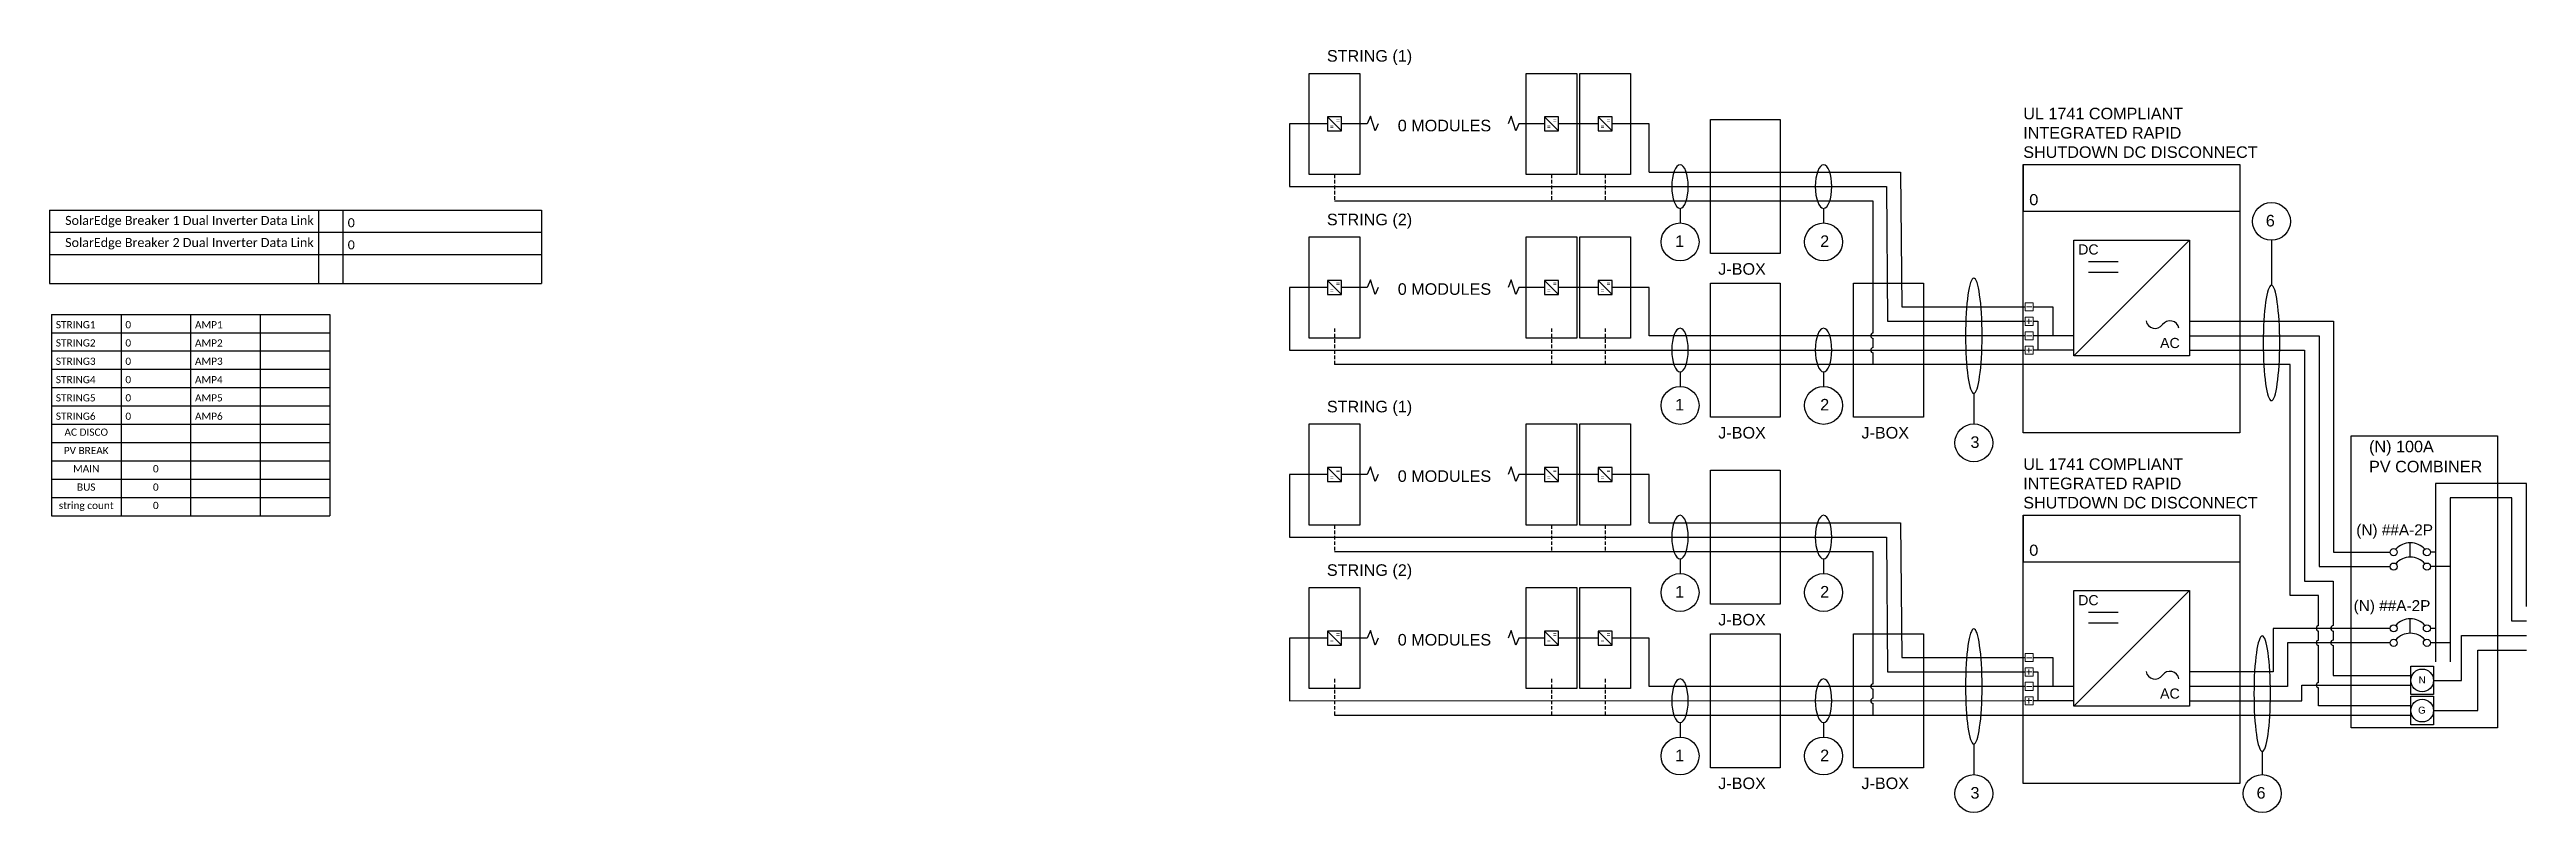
# Model space of a CAD drawing. Header units: inches. Extents: x -171 to 0, y -14 to 39.
import ezdxf

# ---------------------------------------------------------------- set-up
doc = ezdxf.new("R2010")
doc.units = ezdxf.units.IN
doc.header["$MEASUREMENT"] = 0
doc.linetypes.add('DASHED2', pattern=[0.375, 0.25, -0.125])
for name, color, linetype in [('Ground', 3, 'Continuous'), ('Lines', 7, 'Continuous'), ('Modules', 7, 'Continuous'), ('Negative', 7, 'Continuous'), ('Object', 7, 'Continuous'), ('Positive', 1, 'Continuous')]:
    doc.layers.add(name, color=color, linetype=linetype)
doc.layers.add('wirecallout', color=4, linetype='Continuous', lineweight=25)
doc.styles.get("Standard").update_dxf_attribs({"font": 'arial.ttf'})

# ---------------------------------------------------------------- blocks, each defined once
blk = doc.blocks.new('*T24')
at = {"color": 0, "linetype": 'ByBlock', "lineweight": -2, "transparency": 16777216}
for p, q in [((0, 0), (19.24, 0)), ((0, 0), (0, -13.93)), ((4.81, 0), (4.81, -13.93)), ((9.62, 0), (9.62, -13.93)), ((14.43, 0), (14.43, -13.93)), ((19.24, 0), (19.24, -13.93)), ((0, -1.27), (19.24, -1.27)), ((0, -2.53), (19.24, -2.53)), ((0, -3.8), (19.24, -3.8)), ((0, -5.07), (19.24, -5.07)), ((0, -6.33), (19.24, -6.33)), ((0, -7.6), (19.24, -7.6)), ((0, -8.87), (19.24, -8.87)), ((0, -10.13), (19.24, -10.13)), ((0, -11.4), (19.24, -11.4)), ((0, -12.67), (19.24, -12.67)), ((0, -13.93), (19.24, -13.93))]:
    blk.add_line(p, q, dxfattribs=at)
at = {"color": 0, "transparency": 16777216, "char_height": 0.5, "width": 4.2095}
for s, insert, attachment_point in [('{\\fCalibri|b0|i0|c0;STRING1', (0.3, -0.97), 7), ('{\\fCalibri|b0|i0|c0;0', (5.11, -0.97), 7), ('{\\fCalibri|b0|i0|c0;AMP1', (9.92, -0.97), 7), ('{\\fCalibri|b0|i0|c0; ', (14.73, -0.97), 7), ('{\\fCalibri|b0|i0|c0;STRING2', (0.3, -2.23), 7), ('{\\fCalibri|b0|i0|c0;STRING3', (0.3, -3.5), 7), ('{\\fCalibri|b0|i0|c0;0', (5.11, -2.23), 7), ('{\\fCalibri|b0|i0|c0;0', (5.11, -3.5), 7), ('{\\fCalibri|b0|i0|c0;AMP2', (9.92, -2.23), 7), ('{\\fCalibri|b0|i0|c0;AMP3', (9.92, -3.5), 7), ('{\\fCalibri|b0|i0|c0; ', (14.73, -2.23), 7), ('{\\fCalibri|b0|i0|c0;STRING4', (0.3, -4.77), 7), ('{\\fCalibri|b0|i0|c0;0', (5.11, -4.77), 7), ('{\\fCalibri|b0|i0|c0;AMP4', (9.92, -4.77), 7), ('{\\fCalibri|b0|i0|c0; ', (14.73, -3.5), 7), ('{\\fCalibri|b0|i0|c0; ', (14.73, -4.77), 7), ('{\\fCalibri|b0|i0|c0;STRING5', (0.3, -6.03), 7), ('{\\fCalibri|b0|i0|c0;STRING6', (0.3, -7.3), 7), ('{\\fCalibri|b0|i0|c0;0', (5.11, -6.03), 7), ('{\\fCalibri|b0|i0|c0;0', (5.11, -7.3), 7), ('{\\fCalibri|b0|i0|c0;AMP5', (9.92, -6.03), 7), ('{\\fCalibri|b0|i0|c0;AMP6', (9.92, -7.3), 7), ('{\\fCalibri|b0|i0|c0; ', (14.73, -6.03), 7), ('{\\fCalibri|b0|i0|c0;AC DISCO', (2.4, -7.9), 2), ('{\\fCalibri|b0|i0|c0;', (7.21, -7.9), 2), ('{\\fCalibri|b0|i0|c0;', (12.02, -7.9), 2), ('{\\fCalibri|b0|i0|c0; ', (14.73, -7.3), 7), ('{\\fCalibri|b0|i0|c0;', (16.83, -7.9), 2), ('{\\fCalibri|b0|i0|c0;PV BREAK', (2.4, -9.17), 2), ('{\\fCalibri|b0|i0|c0;', (7.21, -9.17), 2), ('{\\fCalibri|b0|i0|c0;', (12.02, -9.17), 2), ('{\\fCalibri|b0|i0|c0;', (16.83, -9.17), 2), ('{\\fCalibri|b0|i0|c0;MAIN', (2.4, -10.43), 2), ('{\\fCalibri|b0|i0|c0;BUS', (2.4, -11.7), 2), ('{\\fCalibri|b0|i0|c0;0', (7.21, -10.43), 2), ('{\\fCalibri|b0|i0|c0;0', (7.21, -11.7), 2), ('{\\fCalibri|b0|i0|c0;', (12.02, -10.43), 2), ('{\\fCalibri|b0|i0|c0;', (12.02, -11.7), 2), ('{\\fCalibri|b0|i0|c0;', (16.83, -10.43), 2), ('{\\fCalibri|b0|i0|c0;', (16.83, -11.7), 2), ('{\\fCalibri|b0|i0|c0;string count', (2.4, -12.97), 2), ('{\\fCalibri|b0|i0|c0;0', (7.21, -12.97), 2), ('{\\fCalibri|b0|i0|c0;', (12.02, -12.97), 2), ('{\\fCalibri|b0|i0|c0;', (16.83, -12.97), 2)]:
    blk.add_mtext(s, dxfattribs=dict(at, insert=insert, attachment_point=attachment_point))
blk = doc.blocks.new('*T25')
at = {"color": 0, "linetype": 'ByBlock', "lineweight": -2, "transparency": 16777216}
for p, q in [((0, 0), (34.03, 0)), ((0, 0), (0, -5.07)), ((18.6, 0), (18.6, -5.07)), ((20.28, 0), (20.28, -5.07)), ((34.03, 0), (34.03, -5.07)), ((0, -1.53), (34.03, -1.53)), ((0, -3.06), (34.03, -3.06)), ((0, -5.07), (34.03, -5.07))]:
    blk.add_line(p, q, dxfattribs=at)
at = {"color": 0, "transparency": 16777216, "char_height": 0.6229}
for s, insert, width, attachment_point in [('{\\fCalibri|b0|i0|c0;SolarEdge Breaker 1 Dual Inverter Data Link', (18.27, -1.19), 17.9297, 9), ('{\\fCalibri|b0|i0|c0;', (19.95, -1.19), 1.0091, 9), ('{\\fCalibri|b0|i0|c0;0', (20.62, -1.19), 13.0727, 7), ('{\\fCalibri|b0|i0|c0;SolarEdge Breaker 2 Dual Inverter Data Link', (18.27, -2.72), 17.9297, 9), ('{\\fCalibri|b0|i0|c0;', (19.95, -2.72), 1.0091, 9), ('{\\fCalibri|b0|i0|c0;0', (20.62, -2.72), 13.0727, 7)]:
    blk.add_mtext(s, dxfattribs=dict(at, insert=insert, width=width, attachment_point=attachment_point))
blk = doc.blocks.new('*T26')
at = {"color": 0, "linetype": 'ByBlock', "lineweight": -2, "transparency": 16777216}
for p, q in [((0, 0), (14.98, 0)), ((0, 0), (0, -3.23)), ((14.98, 0), (14.98, -3.23)), ((0, -3.23), (14.98, -3.23))]:
    blk.add_line(p, q, dxfattribs=at)
at = {"color": 7, "transparency": 16777216, "insert": (0.42, -2.82), "char_height": 0.7747, "width": 14.1425, "attachment_point": 7}
blk.add_mtext('{\\fCalibri|b0|i0|c0;0', dxfattribs=at)
blk = doc.blocks.new('*T27')
at = {"color": 0, "linetype": 'ByBlock', "lineweight": -2, "transparency": 16777216}
for p, q in [((0, 0), (14.98, 0)), ((0, 0), (0, -3.23)), ((14.98, 0), (14.98, -3.23)), ((0, -3.23), (14.98, -3.23))]:
    blk.add_line(p, q, dxfattribs=at)
at = {"color": 7, "transparency": 16777216, "insert": (0.42, -2.82), "char_height": 0.7747, "width": 14.1425, "attachment_point": 7}
blk.add_mtext('{\\fCalibri|b0|i0|c0;0', dxfattribs=at)

msp = doc.modelspace()

# ---------------------------------------------------------------- linework, layer by layer
for p, q in [((-60.65, 33.39), (-63.21, 33.39)), ((-60.65, 30.05), (-60.65, 33.39)), ((-60.65, 30.05), (-43.27, 30.05)), ((-43.27, 30.05), (-43.18, 20.74)), ((-58.52, 27.55), (-58.52, 26.55)), ((-48.6, 27.55), (-48.6, 26.55)), ((-23.3, 25.36), (-31.3, 17.36)), ((-17.63, 25.34), (-17.63, 22.23)), ((-28.24, 23.85), (-30.29, 23.85)), ((-28.24, 23.11), (-30.29, 23.11)), ((-60.65, 22.08), (-63.21, 22.08)), ((-60.65, 18.74), (-60.65, 22.08)), ((-43.18, 20.74), (-34.67, 20.74)), ((-23.3, 19.74), (-13.34, 19.74)), ((-13.34, 19.74), (-13.34, 3.77)), ((-34.67, 18.74), (-60.65, 18.74)), ((-31.3, 18.74), (-34.1, 18.74)), ((-23.3, 18.74), (-14.34, 18.74)), ((-23.3, 17.74), (-15.34, 17.74)), ((-15.34, 17.74), (-15.34, 1.77)), ((-14.34, 18.74), (-14.34, 2.77)), ((-58.52, 16.24), (-58.52, 15.23)), ((-48.6, 16.24), (-48.6, 15.23)), ((-38.21, 14.75), (-38.21, 12.64)), ((-60.65, 9.14), (-63.21, 9.14)), ((-60.65, 5.8), (-60.65, 9.14)), ((0, 8.53), (-6.28, 8.53)), ((-6.28, 8.53), (-6.28, -3.82)), ((-1, 7.53), (-5.28, 7.53)), ((-5.28, 7.53), (-5.28, -3.82)), ((-1, -1), (-1, 7.53)), ((0, 0), (0, 8.53)), ((-60.65, 5.8), (-43.27, 5.8)), ((-43.27, 5.8), (-43.18, -3.52)), ((-13.34, 3.77), (-9.42, 3.77)), ((-8.03, 3.43), (-8.03, 4.43)), ((-6.28, 3.77), (-6.63, 3.77)), ((-58.52, 3.3), (-58.52, 2.29)), ((-48.6, 3.3), (-48.6, 2.29)), ((-15.34, 1.77), (-13.37, 1.77)), ((-14.34, 2.77), (-9.42, 2.77)), ((-13.37, 1.77), (-13.37, -1.31)), ((-6.28, 2.77), (-6.63, 2.77)), ((-5.28, 2.77), (-6.28, 2.77)), ((-23.3, 1.11), (-31.3, -6.89)), ((-28.24, -0.4), (-30.29, -0.4)), ((-28.24, -1.14), (-30.29, -1.14)), ((-9.42, -1.5), (-17.52, -1.5)), ((-17.52, -1.5), (-17.52, -4.52)), ((-13.37, -1.68), (-13.37, -2.31)), ((-8.03, -1.84), (-8.03, -0.84)), ((-6.28, -1.5), (-6.63, -1.5)), ((0, -1), (-1, -1)), ((-60.65, -2.18), (-63.21, -2.18)), ((-60.65, -5.52), (-60.65, -2.18)), ((-9.42, -2.5), (-16.52, -2.5)), ((-16.52, -2.5), (-16.52, -5.52)), ((-13.37, -2.68), (-13.37, -4.77)), ((-5.28, -2.5), (-6.63, -2.5)), ((-4.48, -5.1), (-4.48, -2)), ((-4.48, -2), (0, -2)), ((-43.18, -3.52), (-34.67, -3.52)), ((-17.52, -4.52), (-23.3, -4.52)), ((-13.37, -4.77), (-8, -4.77)), ((-6.42, -5.1), (-4.48, -5.1)), ((-34.67, -5.52), (-60.65, -5.52)), ((-31.3, -5.52), (-34.1, -5.52)), ((-16.52, -5.52), (-23.3, -5.52)), ((-23.3, -6.52), (-15.52, -6.52)), ((-15.52, -6.52), (-15.52, -5.43)), ((-15.52, -5.43), (-8, -5.43)), ((-58.52, -8.02), (-58.52, -9.02)), ((-48.6, -8.02), (-48.6, -9.02)), ((-38.21, -9.5), (-38.21, -11.62)), ((-18.27, -10), (-18.27, -11.62))]:
    msp.add_line(p, q)
for points in [[(-80.15, 33.39), (-80.15, 33.39), (-81.92, 33.39)], [(-67.89, 33.39), (-67.89, 33.39), (-69.67, 33.39)], [(-64.18, 33.39), (-66.92, 33.39)], [(-80.15, 22.08), (-80.15, 22.08), (-81.92, 22.08)], [(-67.89, 22.08), (-67.89, 22.08), (-69.67, 22.08)], [(-64.18, 22.08), (-66.92, 22.08)], [(-34.1, 20.74), (-32.75, 20.74), (-32.75, 18.74)], [(-80.15, 9.14), (-80.15, 9.14), (-81.92, 9.14)], [(-67.89, 9.14), (-67.89, 9.14), (-69.67, 9.14)], [(-64.18, 9.14), (-66.92, 9.14)], [(-13.37, -1.49), (-13.37, -1.49)], [(-13.37, -1.68), (-13.37, -2.31)], [(-80.15, -2.18), (-80.15, -2.18), (-81.92, -2.18)], [(-67.89, -2.18), (-67.89, -2.18), (-69.67, -2.18)], [(-64.18, -2.18), (-66.92, -2.18)], [(-13.37, -2.49), (-13.37, -2.49)], [(-34.1, -3.52), (-32.75, -3.52), (-32.75, -5.52)]]:
    msp.add_lwpolyline(points)
for points in [[(-51.59, 24.42), (-56.42, 24.42), (-56.42, 33.7), (-51.59, 33.7)], [(-19.81, 12.03), (-34.79, 12.03), (-34.79, 30.58), (-19.81, 30.58)], [(-23.3, 17.36), (-31.3, 17.36), (-31.3, 25.36), (-23.3, 25.36)], [(-51.59, 13.1), (-56.42, 13.1), (-56.42, 22.38), (-51.59, 22.38)], [(-41.69, 13.1), (-46.53, 13.1), (-46.53, 22.38), (-41.69, 22.38)], [(-2, -8.39), (-12.11, -8.39), (-12.11, 11.82), (-2, 11.82)], [(-51.59, 0.17), (-56.42, 0.17), (-56.42, 9.45), (-51.59, 9.45)], [(-19.81, -12.23), (-34.79, -12.23), (-34.79, 6.33), (-19.81, 6.33)], [(-23.3, -6.89), (-31.3, -6.89), (-31.3, 1.11), (-23.3, 1.11)], [(-51.59, -11.15), (-56.42, -11.15), (-56.42, -1.88), (-51.59, -1.88)], [(-41.69, -11.15), (-46.53, -11.15), (-46.53, -1.88), (-41.69, -1.88)], [(-8, -4.12), (-6.42, -4.12), (-6.42, -6.08), (-8, -6.08)]]:
    msp.add_lwpolyline(points, close=True)
for centre, radius in [((-17.63, 26.65), 1.31), ((-58.52, 25.23), 1.31), ((-48.6, 25.23), 1.31), ((-58.52, 13.92), 1.31), ((-48.6, 13.92), 1.31), ((-38.21, 11.33), 1.31), ((-9.18, 3.77), 0.248), ((-6.88, 3.77), 0.248), ((-58.52, 0.98), 1.31), ((-48.6, 0.98), 1.31), ((-9.18, 2.77), 0.248), ((-6.88, 2.77), 0.248), ((-9.18, -1.5), 0.248), ((-6.88, -1.5), 0.248), ((-9.18, -2.5), 0.248), ((-6.88, -2.5), 0.248), ((-7.21, -5.1), 0.787), ((-7.21, -7.19), 0.787), ((-58.52, -10.33), 1.31), ((-48.6, -10.33), 1.31), ((-38.21, -12.93), 1.31), ((-18.27, -12.93), 1.31)]:
    msp.add_circle(centre, radius)
for centre, radius, start, end in [((-25.68, 19.88), 0.634, 190.2778, 324.5251), ((-24.65, 19.14), 0.634, 10.2778, 144.5251), ((-8.03, 3.09), 1.33, 41.2408, 138.7592), ((-8.03, 2.09), 1.33, 41.2408, 138.7592), ((-13.34, -1.5), 0.191, 98.3924, 261.6076), ((-8.03, -2.17), 1.33, 41.2408, 138.7592), ((-13.34, -2.5), 0.191, 98.3924, 261.6076), ((-8.03, -3.17), 1.33, 41.2408, 138.7592), ((-25.68, -4.38), 0.634, 190.2778, 324.5251), ((-24.65, -5.11), 0.634, 10.2778, 144.5251)]:
    msp.add_arc(centre, radius, start, end)
for p in [(-8, -4.77), (-8, -5.43), (-8, -6.86), (-8, -7.52)]:
    msp.add_point(p)
at = {"layer": 'Ground', "linetype": 'DASHED2'}
for p, q in [((-82.42, 29.89), (-82.42, 28.05)), ((-67.41, 29.89), (-67.41, 28.05)), ((-63.7, 29.89), (-63.7, 28.05)), ((-82.42, 19.25), (-82.42, 16.74)), ((-67.41, 19.25), (-67.41, 16.74)), ((-63.7, 19.25), (-63.7, 16.74)), ((-82.42, 5.64), (-82.42, 3.8)), ((-67.41, 5.64), (-67.41, 3.8)), ((-63.7, 5.64), (-63.7, 3.8)), ((-82.42, -5), (-82.42, -7.52)), ((-67.41, -5), (-67.41, -7.52)), ((-63.7, -5), (-63.7, -7.52))]:
    msp.add_line(p, q, dxfattribs=at)
at = {"layer": 'Ground'}
for p, q in [((-45.18, 28.05), (-82.42, 28.05)), ((-45.18, 18.93), (-45.18, 28.05)), ((-33.13, 16.74), (-82.42, 16.74)), ((-16.34, 16.74), (-33.13, 16.74)), ((-16.34, 0.77), (-16.34, 16.74)), ((-45.18, 3.8), (-82.42, 3.8)), ((-45.18, -5.33), (-45.18, 3.8)), ((-14.37, 0.77), (-16.34, 0.77)), ((-14.37, -1.31), (-14.37, 0.77)), ((-3.36, -7.19), (-3.36, -3)), ((-3.36, -3), (0, -3)), ((-33.13, -7.52), (-82.42, -7.52)), ((-8, -7.52), (-33.13, -7.52)), ((-6.42, -7.19), (-3.36, -7.19))]:
    msp.add_line(p, q, dxfattribs=at)
for points in [[(-45.18, 18.74), (-45.18, 18.74)], [(-45.18, 17.93), (-45.18, 18.55)], [(-45.18, 17.74), (-45.18, 17.74)], [(-45.18, 16.74), (-45.18, 17.55)], [(-14.37, -1.49), (-14.37, -1.49)], [(-14.37, -2.31), (-14.37, -1.68)], [(-14.37, -2.49), (-14.37, -2.49)], [(-14.37, -5.24), (-14.37, -2.68)], [(-45.18, -5.52), (-45.18, -5.52)], [(-45.18, -6.33), (-45.18, -5.71)], [(-45.18, -6.52), (-45.18, -6.52)], [(-45.18, -7.52), (-45.18, -6.71)], [(-14.37, -5.43), (-14.37, -5.43)], [(-8, -6.86), (-14.37, -6.86), (-14.37, -5.62)]]:
    msp.add_lwpolyline(points, dxfattribs=at)
msp.add_lwpolyline([(-8, -6.2), (-6.42, -6.2), (-6.42, -8.17), (-8, -8.17)], close=True, dxfattribs=at)
for centre in [(-45.15, 18.74), (-45.15, 17.74), (-14.34, -1.5), (-14.34, -2.5), (-45.15, -5.52), (-45.15, -6.52), (-14.34, -5.43)]:
    msp.add_arc(centre, 0.191, 98.3924, 261.6076, dxfattribs=at)
at = {"layer": 'Lines', "lineweight": -3}
for p, q in [((-79.93, 33.93), (-80.15, 33.39)), ((-79.61, 32.91), (-79.93, 33.93)), ((-79.4, 33.39), (-79.61, 32.91)), ((-70.2, 33.93), (-70.41, 33.39)), ((-69.88, 32.91), (-70.2, 33.93)), ((-69.67, 33.39), (-69.88, 32.91)), ((-79.93, 22.61), (-80.15, 22.08)), ((-79.61, 21.6), (-79.93, 22.61)), ((-70.2, 22.61), (-70.41, 22.08)), ((-69.88, 21.6), (-70.2, 22.61)), ((-79.4, 22.08), (-79.61, 21.6)), ((-69.67, 22.08), (-69.88, 21.6)), ((-79.93, 9.67), (-80.15, 9.14)), ((-79.61, 8.66), (-79.93, 9.67)), ((-79.4, 9.14), (-79.61, 8.66)), ((-70.2, 9.67), (-70.41, 9.14)), ((-69.88, 8.66), (-70.2, 9.67)), ((-69.67, 9.14), (-69.88, 8.66)), ((-79.93, -1.64), (-80.15, -2.18)), ((-79.61, -2.66), (-79.93, -1.64)), ((-70.2, -1.64), (-70.41, -2.18)), ((-69.88, -2.66), (-70.2, -1.64)), ((-79.4, -2.18), (-79.61, -2.66)), ((-69.67, -2.18), (-69.88, -2.66))]:
    msp.add_line(p, q, dxfattribs=at)
at = {"layer": 'Modules'}
for points in [[(-84.17, 29.89), (-84.17, 36.89), (-80.67, 36.89), (-80.67, 29.89)], [(-69.16, 29.89), (-69.16, 36.89), (-65.66, 36.89), (-65.66, 29.89)], [(-65.45, 29.89), (-65.45, 36.89), (-61.95, 36.89), (-61.95, 29.89)], [(-84.17, 18.58), (-84.17, 25.58), (-80.67, 25.58), (-80.67, 18.58)], [(-69.16, 18.58), (-69.16, 25.58), (-65.66, 25.58), (-65.66, 18.58)], [(-65.45, 18.58), (-65.45, 25.58), (-61.95, 25.58), (-61.95, 18.58)], [(-84.17, 5.64), (-84.17, 12.64), (-80.67, 12.64), (-80.67, 5.64)], [(-69.16, 5.64), (-69.16, 12.64), (-65.66, 12.64), (-65.66, 5.64)], [(-65.45, 5.64), (-65.45, 12.64), (-61.95, 12.64), (-61.95, 5.64)], [(-84.17, -5.67), (-84.17, 1.33), (-80.67, 1.33), (-80.67, -5.67)], [(-69.16, -5.67), (-69.16, 1.33), (-65.66, 1.33), (-65.66, -5.67)], [(-65.45, -5.67), (-65.45, 1.33), (-61.95, 1.33), (-61.95, -5.67)]]:
    msp.add_lwpolyline(points, close=True, dxfattribs=at)
at = {"layer": 'Negative', "lineweight": 13}
for p, q in [((-34.1, 21.02), (-34.67, 21.02)), ((-34.67, 21.02), (-34.67, 20.46)), ((-34.56, 20.73), (-34.21, 20.73)), ((-34.1, 20.46), (-34.1, 21.02)), ((-34.67, 20.46), (-34.1, 20.46)), ((-34.1, 19.02), (-34.67, 19.02)), ((-34.67, 19.02), (-34.67, 18.46)), ((-34.1, 18.46), (-34.1, 19.02)), ((-34.67, 18.46), (-34.1, 18.46)), ((-34.56, 18.73), (-34.21, 18.73)), ((-34.1, -3.23), (-34.67, -3.23)), ((-34.67, -3.23), (-34.67, -3.8)), ((-34.1, -3.8), (-34.1, -3.23)), ((-34.67, -3.8), (-34.1, -3.8)), ((-34.56, -3.53), (-34.21, -3.53)), ((-34.1, -5.23), (-34.67, -5.23)), ((-34.67, -5.23), (-34.67, -5.8)), ((-34.67, -5.8), (-34.1, -5.8)), ((-34.56, -5.53), (-34.21, -5.53)), ((-34.1, -5.8), (-34.1, -5.23))]:
    msp.add_line(p, q, dxfattribs=at)
at = {"layer": 'Object', "lineweight": 25}
for p, q in [((-82.89, 33.88), (-81.92, 32.91)), ((-81.92, 33.88), (-82.89, 33.88)), ((-82.89, 33.88), (-82.89, 32.91)), ((-82.89, 32.91), (-81.92, 32.91)), ((-81.92, 32.91), (-81.92, 33.88)), ((-67.89, 33.88), (-66.92, 32.91)), ((-66.92, 33.88), (-67.89, 33.88)), ((-67.89, 33.88), (-67.89, 32.91)), ((-67.89, 32.91), (-66.92, 32.91)), ((-66.92, 32.91), (-66.92, 33.88)), ((-64.18, 33.88), (-63.21, 32.91)), ((-63.21, 33.88), (-64.18, 33.88)), ((-64.18, 33.88), (-64.18, 32.91)), ((-64.18, 32.91), (-63.21, 32.91)), ((-63.21, 32.91), (-63.21, 33.88)), ((-82.89, 22.56), (-81.92, 21.59)), ((-81.92, 22.56), (-82.89, 22.56)), ((-82.89, 22.56), (-82.89, 21.59)), ((-81.92, 21.59), (-81.92, 22.56)), ((-67.89, 22.56), (-66.92, 21.59)), ((-66.92, 22.56), (-67.89, 22.56)), ((-67.89, 22.56), (-67.89, 21.59)), ((-66.92, 21.59), (-66.92, 22.56)), ((-64.18, 22.56), (-63.21, 21.59)), ((-63.21, 22.56), (-64.18, 22.56)), ((-64.18, 22.56), (-64.18, 21.59)), ((-63.21, 21.59), (-63.21, 22.56)), ((-82.89, 21.59), (-81.92, 21.59)), ((-67.89, 21.59), (-66.92, 21.59)), ((-64.18, 21.59), (-63.21, 21.59)), ((-82.89, 9.62), (-81.92, 8.65)), ((-81.92, 9.62), (-82.89, 9.62)), ((-82.89, 9.62), (-82.89, 8.65)), ((-82.89, 8.65), (-81.92, 8.65)), ((-81.92, 8.65), (-81.92, 9.62)), ((-67.89, 9.62), (-66.92, 8.65)), ((-66.92, 9.62), (-67.89, 9.62)), ((-67.89, 9.62), (-67.89, 8.65)), ((-67.89, 8.65), (-66.92, 8.65)), ((-66.92, 8.65), (-66.92, 9.62)), ((-64.18, 9.62), (-63.21, 8.65)), ((-63.21, 9.62), (-64.18, 9.62)), ((-64.18, 9.62), (-64.18, 8.65)), ((-64.18, 8.65), (-63.21, 8.65)), ((-63.21, 8.65), (-63.21, 9.62)), ((-82.89, -1.69), (-81.92, -2.66)), ((-81.92, -1.69), (-82.89, -1.69)), ((-82.89, -1.69), (-82.89, -2.66)), ((-81.92, -2.66), (-81.92, -1.69)), ((-67.89, -1.69), (-66.92, -2.66)), ((-66.92, -1.69), (-67.89, -1.69)), ((-67.89, -1.69), (-67.89, -2.66)), ((-66.92, -2.66), (-66.92, -1.69)), ((-64.18, -1.69), (-63.21, -2.66)), ((-63.21, -1.69), (-64.18, -1.69)), ((-64.18, -1.69), (-64.18, -2.66)), ((-63.21, -2.66), (-63.21, -1.69)), ((-82.89, -2.66), (-81.92, -2.66)), ((-67.89, -2.66), (-66.92, -2.66)), ((-64.18, -2.66), (-63.21, -2.66))]:
    msp.add_line(p, q, dxfattribs=at)
at = {"layer": 'Positive'}
for p, q in [((-82.89, 33.39), (-85.52, 33.39)), ((-85.52, 33.39), (-85.52, 29.06)), ((-85.52, 29.06), (-44.25, 29.07)), ((-44.25, 29.07), (-44.18, 19.74)), ((-82.89, 22.08), (-85.52, 22.08)), ((-85.52, 22.08), (-85.52, 17.74)), ((-44.18, 19.74), (-34.67, 19.74)), ((-85.52, 17.74), (-34.67, 17.75)), ((-31.3, 17.74), (-34.1, 17.74)), ((-82.89, 9.14), (-85.52, 9.14)), ((-85.52, 9.14), (-85.52, 4.8)), ((-85.52, 4.8), (-44.25, 4.81)), ((-44.25, 4.81), (-44.18, -4.52)), ((-82.89, -2.18), (-85.52, -2.18)), ((-85.52, -2.18), (-85.52, -6.51)), ((-44.18, -4.52), (-34.67, -4.52)), ((-33.78, -4.52), (-33.78, -6.52)), ((-85.52, -6.51), (-34.67, -6.5)), ((-31.3, -6.52), (-34.1, -6.52))]:
    msp.add_line(p, q, dxfattribs=at)
at = {"layer": 'Positive', "color": 1, "lineweight": 13}
for p, q in [((-34.1, 20.02), (-34.67, 20.02)), ((-34.67, 20.02), (-34.67, 19.46)), ((-34.67, 19.46), (-34.1, 19.46)), ((-34.56, 19.75), (-34.21, 19.75)), ((-34.4, 19.91), (-34.4, 19.57)), ((-34.1, 19.46), (-34.1, 20.02)), ((-34.1, 18.02), (-34.67, 18.02)), ((-34.67, 18.02), (-34.67, 17.46)), ((-34.67, 17.46), (-34.1, 17.46)), ((-34.56, 17.75), (-34.21, 17.75)), ((-34.4, 17.91), (-34.4, 17.57)), ((-34.1, 17.46), (-34.1, 18.02)), ((-34.1, -4.23), (-34.67, -4.23)), ((-34.67, -4.23), (-34.67, -4.8)), ((-34.67, -4.8), (-34.1, -4.8)), ((-34.56, -4.5), (-34.21, -4.5)), ((-34.4, -4.34), (-34.4, -4.69)), ((-34.1, -4.8), (-34.1, -4.23)), ((-34.1, -6.23), (-34.67, -6.23)), ((-34.67, -6.23), (-34.67, -6.8)), ((-34.67, -6.8), (-34.1, -6.8)), ((-34.56, -6.5), (-34.21, -6.5)), ((-34.4, -6.34), (-34.4, -6.69)), ((-34.1, -6.8), (-34.1, -6.23))]:
    msp.add_line(p, q, dxfattribs=at)
at = {"layer": 'Positive'}
for points in [[(-34.1, 19.74), (-33.78, 19.74), (-33.78, 17.74)], [(-34.1, 19.74), (-33.78, 19.74)], [(-34.1, -4.52), (-33.78, -4.52)]]:
    msp.add_lwpolyline(points, dxfattribs=at)
at = {"layer": 'wirecallout', "color": 7, "extrusion": (0, 0, -1)}
for centre, major_axis, ratio in [((-58.52, 29.06), (0, 1.51), 0.377363), ((-48.6, 29.06), (0, 1.51), 0.377363), ((-38.21, 18.74), (0, 3.99), 0.14309), ((-17.63, 18.24), (0, 3.99), 0.14309), ((-58.52, 17.75), (0, 1.51), 0.377363), ((-48.6, 17.75), (0, 1.51), 0.377363), ((-58.52, 4.81), (0, 1.51), 0.377363), ((-48.6, 4.81), (0, 1.51), 0.377363), ((-38.21, -5.52), (0, 3.99), 0.14309), ((-18.27, -6.02), (0, 3.99), 0.14309), ((-58.52, -6.51), (0, 1.51), 0.377363), ((-48.6, -6.51), (0, 1.51), 0.377363)]:
    msp.add_ellipse(centre, major_axis=major_axis, ratio=ratio, dxfattribs=at)

# ---------------------------------------------------------------- block references
for name, p in [('*T27', (-34.79, 30.58)), ('*T25', (-171.26, 27.43)), ('*T24', (-171.12, 20.22)), ('*T26', (-34.79, 6.33))]:
    msp.add_blockref(name, p)

# ---------------------------------------------------------------- texts
for s, height, p in [('STRING (1)', 0.8, (-82.94, 37.7)), ('0 MODULES', 0.8, (-78.04, 32.88)), ('STRING (2)', 0.8, (-82.94, 26.38)), ('0 MODULES', 0.8, (-78.04, 21.57)), ('STRING (1)', 0.8, (-82.94, 13.44)), ('(N) 100A ', 0.8, (-10.88, 10.68)), ('0 MODULES', 0.8, (-78.04, 8.63)), ('PV COMBINER', 0.8, (-10.88, 9.29)), ('(N) ##A-2P', 0.76, (-11.77, 4.93)), ('STRING (2)', 0.8, (-82.94, 2.13)), ('(N) ##A-2P', 0.76, (-11.95, -0.31)), ('0 MODULES', 0.8, (-78.04, -2.69))]:
    msp.add_text(s, height=height).set_placement(p)
for s, width, gutter_width, insert, char_height, attachment_point in [('\\pxql;UL 1741 COMPLIANT\\PINTEGRATED RAPID SHUTDOWN DC DISCONNECT', 16.6979, 1, (-34.79, 34.51), 0.8, 1), ('2', 15.6401, 1, (-48.21, 25.68), 0.8, 3), ('6', 15.6401, 1, (-17.4, 27.1), 0.8, 3), ('1', 15.6401, 1, (-58.55, 25.28), 0.8, 5), ('DC', 15.6401, 1, (-29.58, 25.06), 0.703, 3), ('J-BOX', 15.6401, 1, (-52.59, 23.76), 0.8, 3), ('AC', 15.6401, 1, (-23.97, 18.59), 0.703, 3), ('1', 15.6401, 1, (-58.55, 13.97), 0.8, 5), ('2', 15.6401, 1, (-48.21, 14.37), 0.8, 3), ('J-BOX', 15.6401, 1, (-52.59, 12.43), 0.8, 3), ('J-BOX', 15.6401, 1, (-42.69, 12.43), 0.8, 3), ('3', 15.6401, 1, (-37.82, 11.78), 0.8, 3), ('\\pxql;UL 1741 COMPLIANT\\PINTEGRATED RAPID SHUTDOWN DC DISCONNECT', 16.6979, 1, (-34.79, 10.26), 0.8, 1), ('1', 15.6401, 1, (-58.55, 1.03), 0.8, 5), ('2', 15.6401, 1, (-48.21, 1.43), 0.8, 3), ('DC', 15.6401, 1, (-29.58, 0.8), 0.703, 3), ('J-BOX', 15.6401, 1, (-52.59, -0.5), 0.8, 3), ('N', 9.384, 0.6, (-6.97, -4.83), 0.48, 3), ('AC', 15.6401, 1, (-23.97, -5.66), 0.703, 3), ('G', 9.384, 0.6, (-6.97, -6.92), 0.48, 3), ('1', 15.6401, 1, (-58.55, -10.29), 0.8, 5), ('2', 15.6401, 1, (-48.21, -9.89), 0.8, 3), ('J-BOX', 15.6401, 1, (-52.59, -11.82), 0.8, 3), ('J-BOX', 15.6401, 1, (-42.69, -11.82), 0.8, 3), ('3', 15.6401, 1, (-37.82, -12.48), 0.8, 3), ('6', 15.6401, 1, (-18.04, -12.48), 0.8, 3)]:
    msp.add_mtext_dynamic_manual_height_columns(s, width=width, gutter_width=gutter_width, heights=[0], dxfattribs=dict(insert=insert, char_height=char_height, attachment_point=attachment_point))
at = {"layer": 'Object', "lineweight": 25}
for p in [(-82.72, 33.04), (-82.3, 33.49), (-67.72, 33.04), (-67.3, 33.49), (-64.01, 33.04), (-63.59, 33.49), (-82.3, 22.18), (-67.3, 22.18), (-63.59, 22.18), (-82.72, 21.73), (-67.72, 21.73), (-64.01, 21.73), (-82.72, 8.79), (-82.3, 9.24), (-67.72, 8.79), (-67.3, 9.24), (-64.01, 8.79), (-63.59, 9.24), (-82.72, -2.53), (-82.3, -2.08), (-67.72, -2.53), (-67.3, -2.08), (-64.01, -2.53), (-63.59, -2.08)]:
    msp.add_text('=', height=0.313, dxfattribs=at).set_placement(p)

doc.saveas('drawing.dxf')
